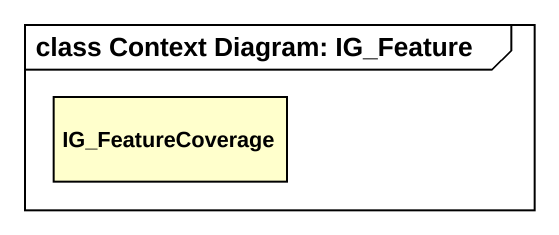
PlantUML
@startuml
mainframe class Context Diagram: IG_Feature
hide circle
hide empty members
class IG_FeatureCoverage
@enduml
